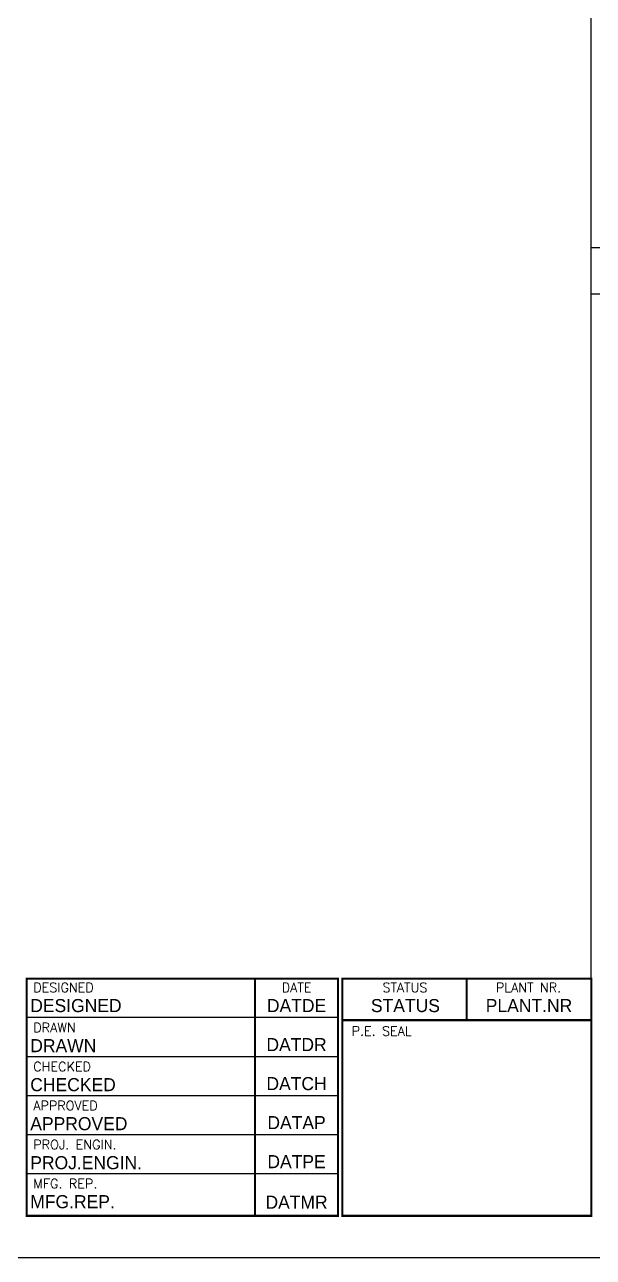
# Model space of a CAD drawing. Header units: millimetres. Extents: x 0 to 840, y 0 to 594.
# Drawn here: x 512.5 to 649.5, y 0 to 297 of the extents above; entities that cross this region are included whole.
import ezdxf
from ezdxf.enums import TextEntityAlignment as Align

# ---------------------------------------------------------------- set-up
doc = ezdxf.new("R2010")
doc.units = ezdxf.units.MM
doc.styles.add('ROMAND', font='romand')

msp = doc.modelspace()

# ---------------------------------------------------------------- linework, layer by layer
at = {"transparency": 33554687}
for p, q in [((649, 67.15), (649, 584)), ((649, 243.32), (829, 243.32)), ((649, 232.15), (829, 232.15)), ((588, 57.75), (513, 57.75)), ((588, 48.35), (513, 48.35)), ((588, 38.95), (513, 38.95)), ((588, 29.55), (513, 29.55)), ((588, 20.15), (513, 20.15)), ((0, 0), (840, 0))]:
    msp.add_line(p, q, dxfattribs=at)
at = {"transparency": 33554687, "const_width": 0.5}
for points in [[(513, 67.15), (588, 67.15), (588, 10), (513, 10), (513, 67.15)], [(568, 67.15), (568, 10)], [(649, 10), (589, 10), (589, 67.15), (649, 67.15), (649, 10)], [(619, 67.15), (619, 57.15)], [(589, 57.15), (649, 57.15)]]:
    msp.add_lwpolyline(points, dxfattribs=at)

# ---------------------------------------------------------------- texts
at = {"transparency": 33554687, "char_height": 2.25, "style": 'ROMAND'}
for s, width, insert, attachment_point in [('DESIGNED', 19.7408, (514.58, 65.01), 4), ('DATE', 9.7408, (578, 65.01), 5), ('STATUS', 9.7408, (604.11, 65.01), 5), ('PLANT NR.', 20.7408, (633.89, 65.01), 5), ('DRAWN', 19.7408, (514.58, 55.36), 4), ('P.E. SEAL', 19.7408, (598.5, 54.51), 5), ('CHECKED', 19.7408, (514.58, 45.96), 4), ('APPROVED', 19.7408, (514.58, 36.56), 4), ('PROJ. ENGIN.', 25.608, (514.58, 27.16), 4), ('MFG. REP.', 19.7408, (514.58, 17.76), 4)]:
    msp.add_mtext_dynamic_manual_height_columns(s, width=width, gutter_width=11.25, heights=[0], dxfattribs=dict(at, insert=insert, attachment_point=attachment_point))
at = {"transparency": 33554687}
for tag, p in [('DESIGNED', (513.85, 60.66)), ('DRAWN', (513.85, 51.01)), ('CHECKED', (513.85, 41.61)), ('APPROVED', (513.85, 32.21)), ('PROJ.ENGIN.', (513.85, 22.81)), ('MFG.REP.', (513.85, 13.41))]:
    msp.add_attdef(tag, text='XXX', height=3.15, dxfattribs=at).set_placement(p, align=Align.MIDDLE_LEFT)
for tag, p in [('DATDE', (578, 60.66)), ('STATUS', (604.23, 60.66)), ('PLANT.NR', (634, 60.66)), ('DATDR', (578, 51.26)), ('DATCH', (578, 41.86)), ('DATAP', (578, 32.46)), ('DATPE', (578, 23.06)), ('DATMR', (578, 13.29))]:
    msp.add_attdef(tag, text='XXX', height=3.15, dxfattribs=at).set_placement(p, align=Align.MIDDLE_CENTER)

doc.saveas('drawing.dxf')
